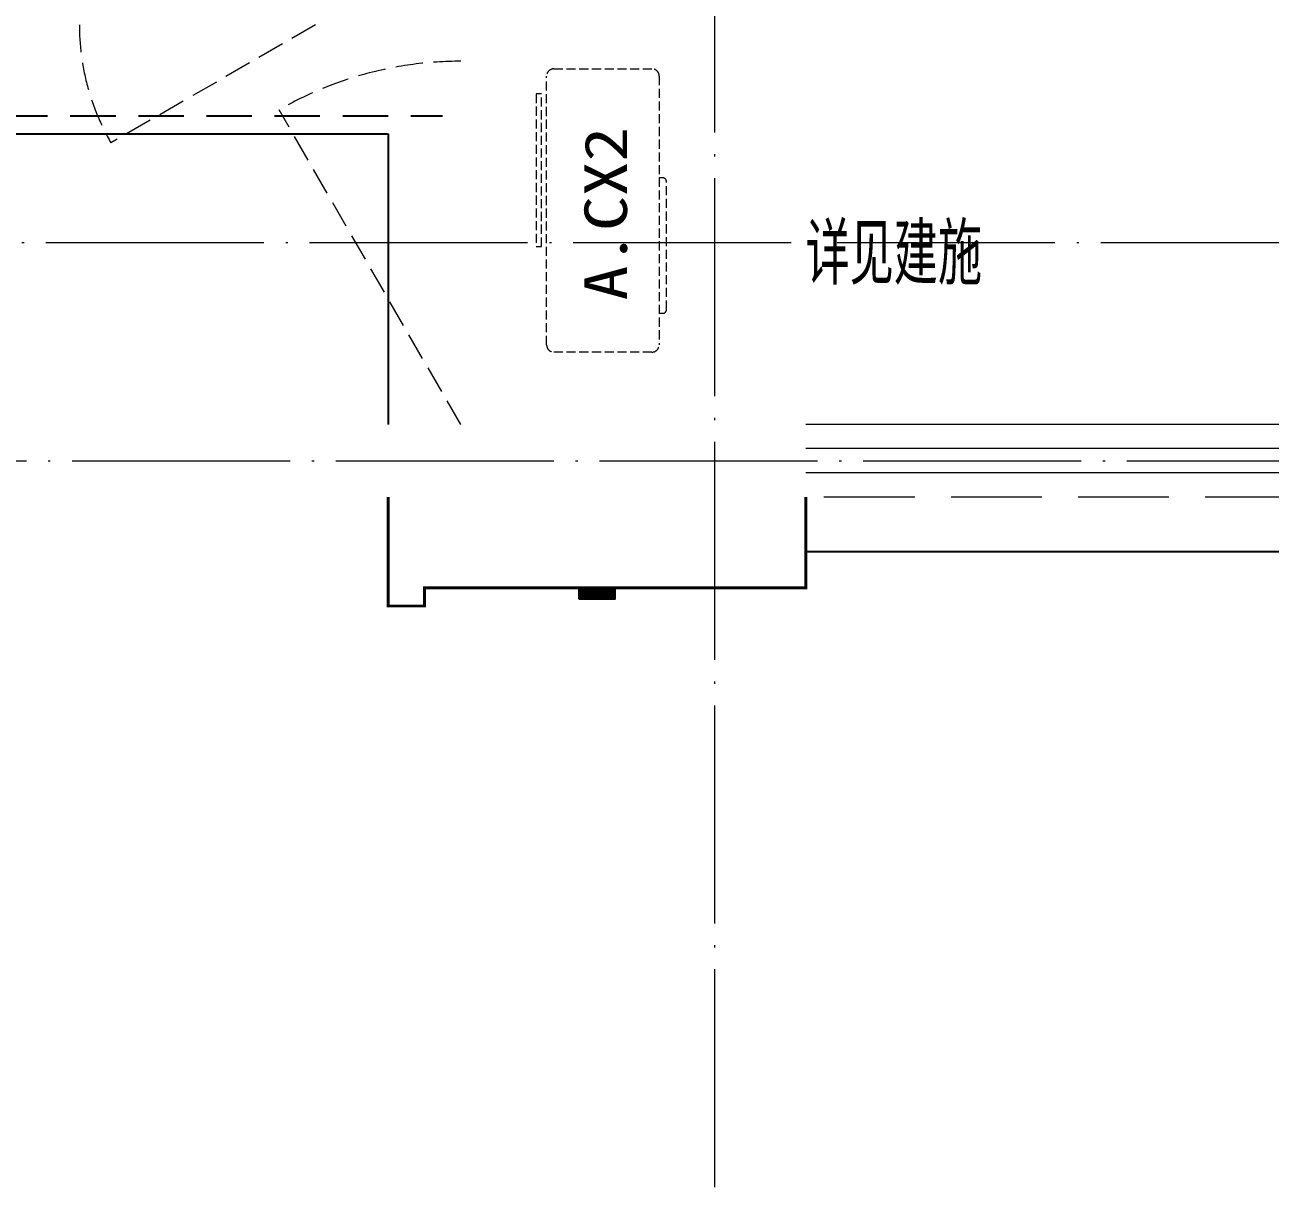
# Model space of a CAD drawing. Extents: x 27938 to 983267, y -209821 to 1628073.
# Drawn here: x 683917 to 687345, y 594449 to 597649 of the extents above; entities that cross this region are included whole.
import ezdxf

# ---------------------------------------------------------------- set-up
doc = ezdxf.new("R2010")
doc.units = 0
doc.header["$LTSCALE"] = 1000
doc.header["$MEASUREMENT"] = 0
for name, pattern in [('DASH', [0.35, 0.25, -0.1]), ('DOTE', [2.42, 2, -0.2, 0.02, -0.2]), ('HIDDEN', [0.375, 0.25, -0.125])]:
    doc.linetypes.add(name, pattern=pattern)
for name, color, linetype, lineweight in [('DOTE', 19, 'DOTE', 9), ('WINDOW', 144, 'Continuous', 15), ('平面-栏杆', 135, 'Continuous', 15), ('平面-看线', 45, 'Continuous', 15), ('平面-空调预留孔', 173, 'Continuous', 15)]:
    doc.layers.add(name, color=color, linetype=linetype, lineweight=lineweight)
for name, color, linetype in [('PUB_TEXT', 4, 'Continuous'), ('看线', 251, 'Continuous'), ('立面', 73, 'Continuous'), ('铝合金', 144, 'Continuous')]:
    doc.layers.add(name, color=color, linetype=linetype)
doc.styles.add('_TCH_AXIS', font='COMPLEX', dxfattribs={"bigfont": 'GBCBIG'})
doc.styles.add('黑体', font='')
doc.styles.get('黑体').set_extended_font_data('SimHei')

# ---------------------------------------------------------------- blocks, each defined once
blk = doc.blocks.new('ferre')
at = {"layer": '平面-空调预留孔', "linetype": 'DASH', "ltscale": 0.1}
for p, q in [((93392.7, 115403.5), (93392.7, 115393.5)), ((93765.6, 115393.5), (93765.6, 115403.5)), ((93402.7, 115383.5), (93755.6, 115383.5))]:
    blk.add_line(p, q, dxfattribs=at)
blk.add_lwpolyline([(93996.7, 115742.6), (93576.8, 115742.6), (93576.8, 115727.5), (93996.7, 115727.5)], close=True, dxfattribs=at)
blk.add_lwpolyline([(94045.9, 115403.5), (93305.9, 115403.5, -0.414214), (93285.9, 115423.5), (93285.9, 115693.5, -0.414214), (93305.9, 115713.5), (94045.9, 115713.5, -0.414214), (94065.9, 115693.5), (94065.9, 115423.5, -0.414214)], format="xyb", close=True, dxfattribs=at)
for centre, start, end in [((93402.7, 115393.5), 180, 270), ((93755.6, 115393.5), 270, 0)]:
    blk.add_arc(centre, 10, start, end, dxfattribs=at)
at = {"layer": '平面-空调预留孔', "color": 251, "linetype": 'DASH', "ltscale": 0.1, "true_color": 0x636466, "style": '黑体', "width": 1.2}
blk.add_text('A.CX2', height=117.05, dxfattribs=at).set_placement((93428.3, 115492.1))
blk = doc.blocks.new('fergve')
at = {"layer": '平面-空调预留孔', "linetype": 'DASH', "ltscale": 0.1}
blk.add_blockref('ferre', (25670, -60415.8), dxfattribs=at)
blk = doc.blocks.new('HFTHFFGHFH')
at = {"layer": 'DOTE', "linetype": 'DOTE', "ltscale": 0.3}
for p, q in [((539716.6, 594448.8), (539716.6, 602648.8)), ((587116.6, 597048.8), (534316.6, 597048.8)), ((534316.6, 596448.8), (587116.6, 596448.8))]:
    blk.add_line(p, q, dxfattribs=at)

msp = doc.modelspace()

# ---------------------------------------------------------------- hatches: boundary and pattern name
at = {"layer": '立面'}
h = msp.add_hatch(dxfattribs=at)
h.set_pattern_fill('ANSI31', color=251, scale=2)
h.set_pattern_definition([(45, (-202783.718, -199496.6525), (-2.24506403, 2.24506403), [])])
h.paths.add_polyline_path([(685441.6, 596068.8), (685541.6, 596068.8), (685541.6, 596098.8), (685441.6, 596098.8)])

# ---------------------------------------------------------------- linework, layer by layer
at = {"color": 30, "const_width": 8}
msp.add_lwpolyline([(684916.6, 596348.8), (684916.6, 596048.8), (685016.6, 596048.8), (685016.6, 596098.8), (686066.6, 596098.8), (686066.6, 596348.8)], dxfattribs=at)
at = {"layer": 'WINDOW', "color": 250, "linetype": 'DASH', "ltscale": 0.3}
for points in [[(684716.6, 597648.8), (684153.5, 597324.2, -0.131485), (684066.6, 597648.8)], [(685116.6, 596548.8), (684616.6, 597414.8, -0.131652), (685116.6, 597548.8)]]:
    msp.add_lwpolyline(points, format="xyb", dxfattribs=at)
at = {"layer": '平面-栏杆'}
for points in [[(690566.6, 596482.1), (686066.6, 596482.1)], [(690566.6, 596415.5), (686066.6, 596415.5)]]:
    msp.add_lwpolyline(points, dxfattribs=at)
at = {"layer": '平面-看线'}
msp.add_lwpolyline([(690566.6, 596548.8), (686066.6, 596548.8)], dxfattribs=at)
at = {"layer": '平面-看线', "linetype": 'DASH'}
msp.add_lwpolyline([(690566.6, 596348.8), (686066.6, 596348.8)], dxfattribs=at)
at = {"layer": '看线', "color": 201}
msp.add_lwpolyline([(692116.6, 608048.8), (692116.6, 606198.8), (692916.6, 606198.8), (692916.6, 604548.8), (691816.6, 604548.8), (691816.6, 605648.8), (689416.6, 605648.8), (689416.6, 606648.8), (683916.6, 606648.8), (683916.6, 605648.8), (682116.6, 605648.8), (682116.6, 597348.8), (684916.6, 597348.8)], dxfattribs=at)
at = {"layer": '看线', "color": 201, "linetype": 'HIDDEN', "ltscale": 0.5}
msp.add_lwpolyline([(692166.6, 608048.8), (692166.6, 606248.8), (692966.6, 606248.8), (692966.6, 604498.8), (691766.6, 604498.8), (691766.6, 605598.8), (689366.6, 605598.8), (689366.6, 606598.8), (683966.6, 606598.8), (683966.6, 605598.8), (682166.6, 605598.8), (682166.6, 597398.8), (685066.6, 597398.8)], dxfattribs=at)
at = {"layer": '看线', "color": 202, "ltscale": 0.5}
for points in [[(684916.6, 597348.8), (684916.6, 596548.8)], [(686066.6, 596198.8), (690566.6, 596198.8)]]:
    msp.add_lwpolyline(points, dxfattribs=at)
at = {"layer": '立面', "color": 251}
msp.add_lwpolyline([(685441.6, 596068.8), (685541.6, 596068.8), (685541.6, 596098.8), (685441.6, 596098.8)], close=True, dxfattribs=at)
at = {"layer": '铝合金', "color": 6}
msp.add_lwpolyline([(685441.6, 596068.8), (685541.6, 596068.8), (685541.6, 596098.8), (685441.6, 596098.8)], close=True, dxfattribs=at)

# ---------------------------------------------------------------- block references
msp.add_blockref('HFTHFFGHFH', (146100, 0))
at = {"rotation": 90}
msp.add_blockref('fergve', (740650.7, 477792), dxfattribs=at)

# ---------------------------------------------------------------- texts
at = {"layer": 'PUB_TEXT', "style": '_TCH_AXIS'}
msp.add_text('详见建施', height=168.79, dxfattribs=at).set_placement((686065.8, 596933.5))

doc.saveas('drawing.dxf')
